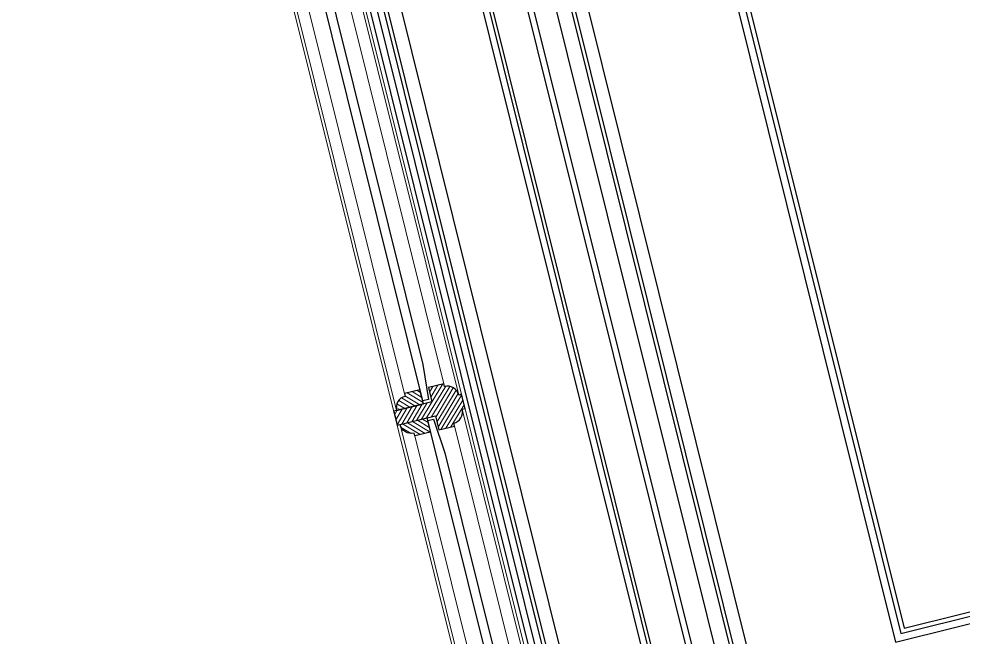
# Model space of a CAD drawing. Header units: inches. Extents: x 122939 to 389145, y 29603 to 574065.
# Drawn here: x 350256 to 350905, y 509703 to 510128 of the extents above; entities that cross this region are included whole.
import ezdxf

# ---------------------------------------------------------------- set-up
doc = ezdxf.new("R2010")
doc.units = ezdxf.units.IN
doc.header["$MEASUREMENT"] = 0
doc.layers.add('gypsum', color=31, linetype='Continuous')
pattern_1 = [(135, (-7074.547, -1341.8116), (-1.76776695, -1.76776695), [])]

# ---------------------------------------------------------------- blocks, each defined once
blk = doc.blocks.new('A$Cbb0e4884')
at = {"lineweight": 0}
h = blk.add_hatch(dxfattribs=at)
h.set_pattern_fill('ANSI31', color=8, scale=20)
h.set_pattern_definition([(45, (-7074.547, -1341.8116), (-1.76776695, 1.76776695), [])])
edge = h.paths.add_edge_path()
edge.add_line((13, 1379.52), (40, 1379.52))
edge.add_line((40, 1379.52), (40, 1369.52))
edge.add_line((40, 1369.52), (51, 1369.52))
edge.add_line((51, 1369.52), (51, 1371.52))
edge.add_arc((51, 1379.52), 8, 270, 360)
edge.add_line((59, 1379.52), (61, 1379.52))
edge.add_line((61, 1379.52), (61, 1389.52))
edge.add_line((61, 1389.52), (59, 1389.52))
edge.add_arc((51, 1389.52), 8, 0, 90)
edge.add_line((51, 1397.52), (51, 1399.52))
edge.add_line((51, 1399.52), (40, 1399.52))
edge.add_line((40, 1399.52), (40, 1389.52))
edge.add_line((40, 1389.52), (13, 1389.52))
edge.add_line((13, 1389.52), (13, 1379.52))
h = blk.add_hatch(dxfattribs=at)
h.set_pattern_fill('ANSI31', color=8, scale=20, angle=90)
h.set_pattern_definition(pattern_1)
edge = h.paths.add_edge_path()
edge.add_line((15, 1389.52), (34, 1389.52))
edge.add_line((34, 1389.52), (34, 1399.52))
edge.add_line((34, 1399.52), (23, 1399.52))
edge.add_line((23, 1399.52), (23, 1397.52))
edge.add_arc((23, 1389.52), 8, 90, 180)
h = blk.add_hatch(dxfattribs=at)
h.set_pattern_fill('ANSI31', color=8, scale=20, angle=90)
h.set_pattern_definition(pattern_1)
edge = h.paths.add_edge_path()
edge.add_line((15, 1379.52), (34, 1379.52))
edge.add_line((34, 1379.52), (34, 1369.52))
edge.add_line((34, 1369.52), (23, 1369.52))
edge.add_line((23, 1369.52), (23, 1371.52))
edge.add_arc((23, 1379.52), 8, 180, 270, ccw=False)
at = {"color": 8, "lineweight": 0}
for p, q in [((13, 312.04), (13, 2457, 0)), ((61, 312.04), (61, 2457, 0)), ((15, 1738.68), (15, 1389.52)), ((59, 1738.68), (59, 1389.52)), ((23, 1730.68), (23, 1397.52)), ((51, 1730.68), (51, 1397.52)), ((15, 1379.52), (15, 1030.36)), ((59, 1379.52), (59, 1030.36)), ((23, 1371.52), (23, 1038.36)), ((51, 1371.52), (51, 1038.36))]:
    blk.add_line(p, q, dxfattribs=at)
at = {"color": 8, "elevation": 0}
for points in [[(40.17, 1415.77), (38.17, 1391.52), (34.17, 1391.52), (34.17, 1736.68), (38.17, 1736.68), (40.17, 1712.43)], [(40.17, 1061.61), (38.17, 1032.36), (34.17, 1032.36), (34.17, 1377.52), (38.17, 1377.52), (40.17, 1353.27)]]:
    blk.add_lwpolyline(points, close=True, dxfattribs=at)
at = {"color": 8, "lineweight": -2, "elevation": 0}
blk.add_lwpolyline([(13, 1379.52), (40, 1379.52), (40, 1369.52), (51, 1369.52), (51, 1371.52, 0.414214), (59, 1379.52), (61, 1379.52), (61, 1389.52), (59, 1389.52, 0.414214), (51, 1397.52), (51, 1399.52), (40, 1399.52), (40, 1389.52), (13, 1389.52)], format="xyb", close=True, dxfattribs=at)
for points in [[(15, 1389.52), (34, 1389.52), (34, 1399.52), (23, 1399.52), (23, 1397.52, 0.414214), (15, 1389.52, -1)], [(15, 1379.52), (34, 1379.52), (34, 1369.52), (23, 1369.52), (23, 1371.52, -0.414214), (15, 1379.52, 1)]]:
    blk.add_lwpolyline(points, format="xyb", dxfattribs=at)

msp = doc.modelspace()

# ---------------------------------------------------------------- linework, layer by layer
at = {"layer": 'gypsum'}
for p, q in [((350278.745, 511100.004, -0.002), (350894.054, 508626.882, -0.005)), ((350273.682, 511083.034, -0.002), (350885.31, 508624.706, -0.007)), ((350283.183, 511033.994, -0.002), (350861.144, 508710.728, -0.006)), ((350280.521, 511025.602, -0.002), (350855.111, 508716.139, -0.006)), ((350278.181, 511016.333, 0), (350849.942, 508718.246, -0.006))]:
    msp.add_line(p, q, dxfattribs=at)
at = {"layer": 'gypsum', "elevation": 0.001}
for points in [[(350734.658, 509492.827), (351357.674, 509647.833), (350950.044, 511286.229), (350327.028, 511131.223)], [(350737.819, 509498.083), (351352.418, 509650.995), (350946.883, 511280.973), (350332.283, 511128.062)], [(350739.513, 509500.9), (351349.602, 509652.689), (350945.189, 511278.157), (350335.1, 511126.367)], [(350756.365, 509528.914), (351321.588, 509669.54), (350928.337, 511250.143), (350363.114, 511109.516)], [(350759.358, 509533.89), (351316.612, 509672.534), (350925.344, 511245.166), (350368.09, 511106.522)], [(350770.305, 509552.088), (351298.414, 509683.48), (350914.397, 511226.968), (350386.288, 511095.576)], [(350777.777, 509564.509), (351285.993, 509690.952), (350906.925, 511214.548), (350398.709, 511088.104)], [(350779.51, 509567.39), (351283.112, 509692.685), (350905.192, 511211.666), (350401.59, 511086.371)], [(350786.023, 509578.217), (351272.285, 509699.198), (350898.679, 511200.839), (350412.417, 511079.858)], [(350858.921, 509699.402), (351151.1, 509772.096), (350825.781, 511079.654), (350533.602, 511006.96)], [(350862.56, 509705.453), (351145.049, 509775.736), (350822.142, 511073.603), (350539.653, 511003.321)], [(350864.747, 509709.089), (351141.413, 509777.923), (350819.955, 511069.968), (350543.289, 511001.134)]]:
    msp.add_lwpolyline(points, close=True, dxfattribs=at)

# ---------------------------------------------------------------- block references
at = {"rotation": 13.97142328298569}
msp.add_blockref('A$Cbb0e4884', (350836.749, 508506.806, -0.002), dxfattribs=at)

doc.saveas('drawing.dxf')
